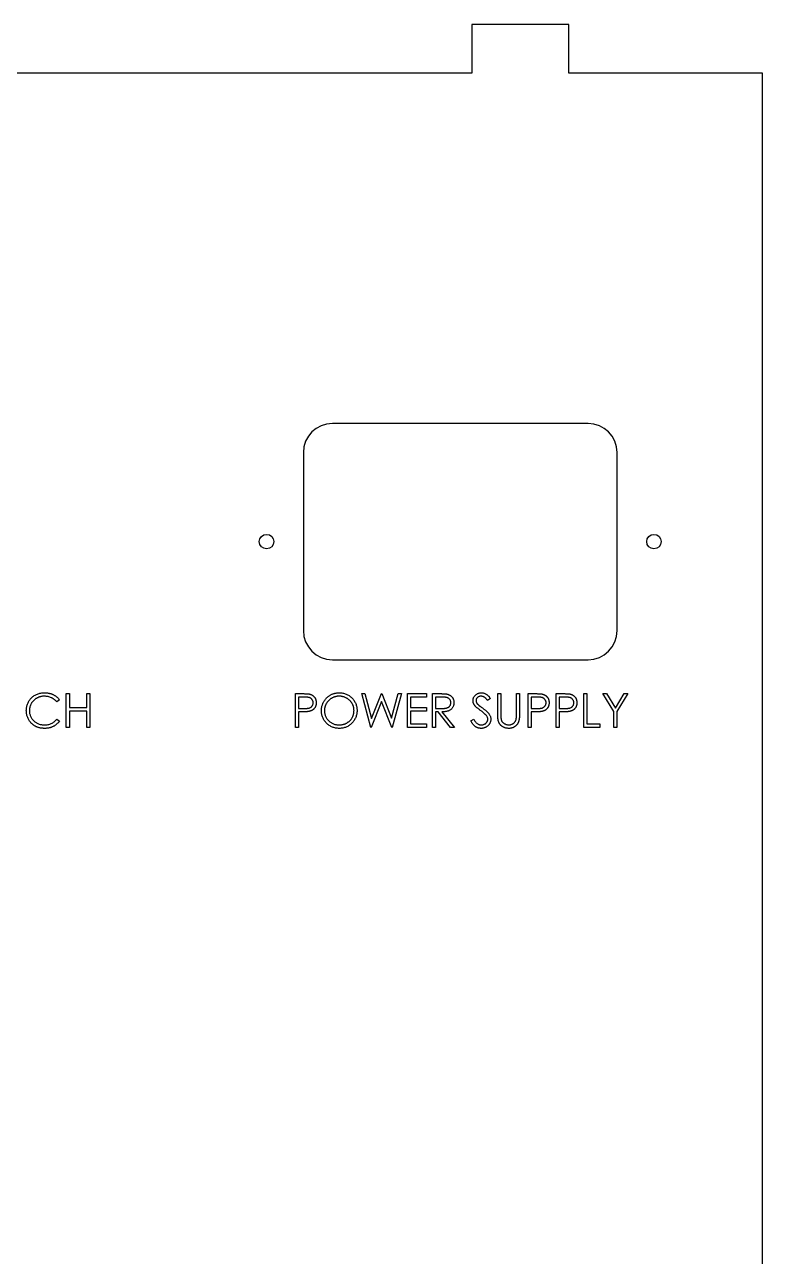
# Model space of a CAD drawing. Header units: millimetres. Extents: x 0 to 1497, y 0 to 497.
# Drawn here: x 758.3 to 834.5, y 367.5 to 494.7 of the extents above; entities that cross this region are included whole.
import ezdxf

# ---------------------------------------------------------------- set-up
doc = ezdxf.new("R2010")
doc.units = ezdxf.units.MM

msp = doc.modelspace()

# ---------------------------------------------------------------- linework, layer by layer
at = {"color": 7, "linetype": 'Continuous', "lineweight": 25}
for p, q in [((804.52, 494.69), (804.52, 489.69)), ((814.52, 494.69), (804.52, 494.69)), ((814.52, 489.69), (814.52, 494.69)), ((804.52, 489.69), (727.02, 489.69)), ((834.52, 489.69), (814.52, 489.69)), ((834.52, 245.24), (834.52, 489.69)), ((816.52, 453.49), (790.12, 453.49)), ((787.12, 450.49), (787.12, 432.09)), ((819.52, 432.09), (819.52, 450.49)), ((790.12, 429.09), (816.52, 429.09)), ((761.92, 424.94), (761.65, 424.73)), ((762.64, 425.59), (762.96, 425.59)), ((762.64, 422.09), (762.64, 425.59)), ((762.96, 425.59), (762.96, 424.15)), ((764.75, 424.15), (764.75, 425.59)), ((764.75, 425.59), (765.07, 425.59)), ((765.07, 425.59), (765.07, 422.09)), ((786.29, 425.59), (786.97, 425.59)), ((786.29, 422.09), (786.29, 425.59)), ((787.24, 425.23), (786.6, 425.23)), ((786.6, 425.23), (786.6, 424.06)), ((793.15, 425.59), (793.48, 425.59)), ((794.08, 422.09), (793.15, 425.59)), ((793.48, 425.59), (794.16, 423.02)), ((794.16, 423.02), (795.18, 425.59)), ((795.18, 425.59), (795.23, 425.59)), ((795.23, 425.59), (796.23, 423.04)), ((796.23, 423.04), (796.92, 425.59)), ((797.24, 425.59), (796.29, 422.09)), ((796.92, 425.59), (797.24, 425.59)), ((797.87, 425.59), (799.84, 425.59)), ((797.87, 422.09), (797.87, 425.59)), ((799.84, 425.23), (798.18, 425.23)), ((798.18, 425.23), (798.18, 424.15)), ((799.84, 425.59), (799.84, 425.23)), ((800.47, 425.59), (801.17, 425.59)), ((800.47, 422.09), (800.47, 425.59)), ((801.44, 425.23), (800.78, 425.23)), ((800.78, 425.23), (800.78, 424.06)), ((806.44, 425.08), (806.15, 424.87)), ((807.2, 425.59), (807.51, 425.59)), ((807.2, 423.47), (807.2, 425.59)), ((807.51, 425.59), (807.51, 423.49)), ((809.13, 423.49), (809.13, 425.59)), ((809.13, 425.59), (809.44, 425.59)), ((809.44, 425.59), (809.44, 423.47)), ((810.34, 425.59), (811.03, 425.59)), ((810.34, 422.09), (810.34, 425.59)), ((811.29, 425.23), (810.65, 425.23)), ((810.65, 425.23), (810.65, 424.06)), ((813.21, 425.59), (813.9, 425.59)), ((813.21, 422.09), (813.21, 425.59)), ((814.17, 425.23), (813.53, 425.23)), ((813.53, 425.23), (813.53, 424.06)), ((816.08, 425.59), (816.4, 425.59)), ((816.08, 422.09), (816.08, 425.59)), ((816.4, 425.59), (816.4, 422.45)), ((818.06, 425.59), (818.42, 425.59)), ((819.18, 423.75), (818.06, 425.59)), ((818.42, 425.59), (819.34, 424.08)), ((819.34, 424.08), (820.26, 425.59)), ((820.62, 425.59), (819.49, 423.75)), ((820.26, 425.59), (820.62, 425.59)), ((762.96, 424.15), (764.75, 424.15)), ((764.75, 423.79), (762.96, 423.79)), ((762.96, 423.79), (762.96, 422.09)), ((764.75, 422.09), (764.75, 423.79)), ((786.6, 424.06), (787.22, 424.05)), ((786.85, 423.7), (786.6, 423.7)), ((786.6, 423.7), (786.6, 422.09)), ((795.2, 424.76), (794.13, 422.09)), ((796.25, 422.09), (795.2, 424.76)), ((798.18, 424.15), (799.84, 424.15)), ((799.84, 423.79), (798.18, 423.79)), ((798.18, 423.79), (798.18, 422.45)), ((799.84, 424.15), (799.84, 423.79)), ((800.78, 424.06), (801.42, 424.06)), ((801.04, 423.7), (800.78, 423.7)), ((800.78, 423.7), (800.78, 422.09)), ((802.32, 422.09), (801.04, 423.7)), ((801.43, 423.7), (802.71, 422.09)), ((810.65, 424.06), (811.27, 424.05)), ((810.9, 423.7), (810.65, 423.7)), ((810.65, 423.7), (810.65, 422.09)), ((813.53, 424.06), (814.14, 424.05)), ((813.78, 423.7), (813.53, 423.7)), ((813.53, 423.7), (813.53, 422.09)), ((819.18, 422.09), (819.18, 423.75)), ((819.49, 423.75), (819.49, 422.09)), ((761.65, 422.94), (761.92, 422.73)), ((798.18, 422.45), (799.84, 422.45)), ((799.84, 422.45), (799.84, 422.09)), ((804.42, 422.76), (804.71, 422.94)), ((816.4, 422.45), (817.74, 422.45)), ((817.74, 422.45), (817.74, 422.09)), ((762.96, 422.09), (762.64, 422.09)), ((765.07, 422.09), (764.75, 422.09)), ((786.6, 422.09), (786.29, 422.09)), ((794.13, 422.09), (794.08, 422.09)), ((796.29, 422.09), (796.25, 422.09)), ((799.84, 422.09), (797.87, 422.09)), ((800.78, 422.09), (800.47, 422.09)), ((802.71, 422.09), (802.32, 422.09)), ((810.65, 422.09), (810.34, 422.09)), ((813.53, 422.09), (813.21, 422.09)), ((817.74, 422.09), (816.08, 422.09)), ((819.49, 422.09), (819.18, 422.09))]:
    msp.add_line(p, q, dxfattribs=at)
for centre in [(783.32, 441.29), (823.32, 441.29)]:
    msp.add_circle(centre, 0.75, dxfattribs=at)
for centre, start, end in [((790.12, 450.49), 90, 180), ((816.52, 450.49), 0, 90), ((790.12, 432.09), 180, 270), ((816.52, 432.09), 270, 0)]:
    msp.add_arc(centre, 3, start, end, dxfattribs=at)
for points, knots in [([(758.51, 423.86), (758.52, 423.92), (758.52, 424.04), (758.55, 424.23), (758.59, 424.4), (758.65, 424.57), (758.72, 424.73), (758.81, 424.88), (758.92, 425.02), (759.05, 425.15), (759.19, 425.28), (759.33, 425.38), (759.49, 425.47), (759.66, 425.55), (759.83, 425.61), (760.01, 425.65), (760.2, 425.67), (760.33, 425.67), (760.4, 425.68)], [0, 0, 0, 0, 0.064558, 0.127014, 0.187955, 0.248014, 0.307748, 0.368235, 0.42947, 0.492743, 0.556258, 0.618217, 0.679655, 0.741246, 0.803415, 0.866815, 0.932328, 1, 1, 1, 1]), ([(760.38, 425.32), (760.34, 425.32), (760.27, 425.32), (760.17, 425.31), (760.07, 425.29), (759.97, 425.27), (759.87, 425.24), (759.77, 425.21), (759.68, 425.17), (759.59, 425.12), (759.5, 425.07), (759.42, 425.01), (759.34, 424.95), (759.27, 424.89), (759.2, 424.82), (759.14, 424.75), (759.08, 424.67), (759.03, 424.59), (758.98, 424.5), (758.94, 424.41), (758.91, 424.32), (758.88, 424.23), (758.86, 424.13), (758.84, 424.04), (758.83, 423.94), (758.83, 423.87), (758.83, 423.83)], [0, 0, 0, 0, 0.043955, 0.087502, 0.130463, 0.172752, 0.215403, 0.25765, 0.300153, 0.343121, 0.385925, 0.427686, 0.468818, 0.509492, 0.549883, 0.58998, 0.630405, 0.670869, 0.711384, 0.751627, 0.791776, 0.832459, 0.873319, 0.914543, 0.956924, 1, 1, 1, 1]), ([(761.65, 424.73), (761.63, 424.76), (761.59, 424.8), (761.53, 424.87), (761.46, 424.93), (761.4, 424.99), (761.32, 425.04), (761.25, 425.09), (761.17, 425.13), (761.07, 425.18), (760.93, 425.24), (760.75, 425.28), (760.57, 425.31), (760.44, 425.32), (760.38, 425.32)], [0, 0, 0, 0, 0.063163, 0.125475, 0.187121, 0.248294, 0.309295, 0.36985, 0.430973, 0.492456, 0.616148, 0.740844, 0.868183, 1, 1, 1, 1]), ([(760.4, 425.68), (760.44, 425.68), (760.52, 425.68), (760.64, 425.67), (760.75, 425.65), (760.86, 425.63), (760.97, 425.6), (761.08, 425.57), (761.18, 425.53), (761.28, 425.48), (761.38, 425.43), (761.47, 425.38), (761.55, 425.32), (761.64, 425.25), (761.72, 425.18), (761.79, 425.11), (761.86, 425.03), (761.9, 424.97), (761.92, 424.94)], [0, 0, 0, 0, 0.068548, 0.135683, 0.201215, 0.265682, 0.329267, 0.392395, 0.45507, 0.517127, 0.57879, 0.63974, 0.700192, 0.759806, 0.819628, 0.879355, 0.939512, 1, 1, 1, 1]), ([(786.97, 425.59), (787.02, 425.59), (787.11, 425.59), (787.24, 425.58), (787.36, 425.58), (787.47, 425.57), (787.56, 425.57), (787.64, 425.56), (787.71, 425.55), (787.75, 425.54), (787.77, 425.53)], [0, 0, 0, 0, 0.176956, 0.339055, 0.486318, 0.618781, 0.735619, 0.838742, 0.926457, 1, 1, 1, 1]), ([(788.13, 424.65), (788.13, 424.67), (788.12, 424.73), (788.11, 424.81), (788.07, 424.89), (788.03, 424.96), (787.98, 425.03), (787.92, 425.09), (787.85, 425.13), (787.78, 425.16), (787.72, 425.18), (787.67, 425.19), (787.62, 425.2), (787.56, 425.21), (787.49, 425.22), (787.41, 425.22), (787.33, 425.23), (787.27, 425.23), (787.24, 425.23)], [0, 0, 0, 0, 0.070044, 0.139238, 0.208197, 0.279173, 0.349987, 0.418354, 0.48761, 0.557411, 0.59533, 0.637964, 0.685913, 0.738185, 0.796103, 0.858517, 0.926658, 1, 1, 1, 1]), ([(787.77, 425.53), (787.8, 425.53), (787.84, 425.51), (787.91, 425.49), (787.98, 425.46), (788.04, 425.42), (788.1, 425.38), (788.15, 425.33), (788.21, 425.28), (788.26, 425.23), (788.3, 425.17), (788.34, 425.11), (788.37, 425.04), (788.4, 424.97), (788.42, 424.89), (788.43, 424.81), (788.44, 424.73), (788.44, 424.68), (788.44, 424.65)], [0, 0, 0, 0, 0.062481, 0.12349, 0.183411, 0.243153, 0.302127, 0.36171, 0.421842, 0.482932, 0.544552, 0.605681, 0.66768, 0.729984, 0.794551, 0.860346, 0.928907, 1, 1, 1, 1]), ([(788.98, 423.82), (788.98, 423.86), (788.98, 423.95), (789, 424.07), (789.01, 424.19), (789.04, 424.31), (789.08, 424.42), (789.12, 424.54), (789.17, 424.65), (789.22, 424.76), (789.29, 424.86), (789.36, 424.96), (789.43, 425.06), (789.51, 425.14), (789.6, 425.22), (789.69, 425.3), (789.79, 425.37), (789.89, 425.43), (789.99, 425.49), (790.1, 425.54), (790.21, 425.58), (790.33, 425.62), (790.44, 425.64), (790.56, 425.66), (790.68, 425.67), (790.76, 425.68), (790.8, 425.68)], [0, 0, 0, 0, 0.043209, 0.085873, 0.12812, 0.170152, 0.211918, 0.253753, 0.296006, 0.338443, 0.381015, 0.42282, 0.464089, 0.505126, 0.545975, 0.586985, 0.628339, 0.670084, 0.711992, 0.753039, 0.794049, 0.834886, 0.875498, 0.916547, 0.958004, 1, 1, 1, 1]), ([(790.81, 425.32), (790.78, 425.32), (790.71, 425.32), (790.62, 425.31), (790.52, 425.29), (790.42, 425.27), (790.33, 425.24), (790.24, 425.21), (790.14, 425.16), (790.05, 425.12), (789.97, 425.07), (789.89, 425.01), (789.81, 424.95), (789.74, 424.88), (789.67, 424.81), (789.6, 424.74), (789.55, 424.66), (789.5, 424.58), (789.45, 424.49), (789.41, 424.4), (789.37, 424.31), (789.34, 424.22), (789.32, 424.12), (789.31, 424.03), (789.3, 423.93), (789.3, 423.86), (789.29, 423.82)], [0, 0, 0, 0, 0.042023, 0.083645, 0.124984, 0.166247, 0.207702, 0.249631, 0.291742, 0.334743, 0.37746, 0.419556, 0.461044, 0.502096, 0.542891, 0.583801, 0.624864, 0.666225, 0.707399, 0.748557, 0.789655, 0.83074, 0.87207, 0.913993, 0.956498, 1, 1, 1, 1]), ([(790.8, 425.68), (790.86, 425.67), (790.99, 425.67), (791.18, 425.65), (791.36, 425.6), (791.53, 425.55), (791.69, 425.47), (791.84, 425.38), (791.99, 425.27), (792.13, 425.15), (792.25, 425.01), (792.36, 424.87), (792.45, 424.71), (792.53, 424.55), (792.59, 424.39), (792.63, 424.21), (792.66, 424.03), (792.66, 423.9), (792.66, 423.84)], [0, 0, 0, 0, 0.06657, 0.130749, 0.1934128, 0.2549894, 0.3161136, 0.3772618, 0.4394008, 0.5029706, 0.566525, 0.6282311, 0.6890906, 0.7493447, 0.8101696, 0.8716098, 0.9348692, 1, 1, 1, 1]), ([(792.35, 423.84), (792.35, 423.87), (792.34, 423.94), (792.33, 424.04), (792.32, 424.14), (792.3, 424.23), (792.27, 424.32), (792.23, 424.41), (792.19, 424.5), (792.15, 424.58), (792.09, 424.67), (792.04, 424.74), (791.97, 424.82), (791.91, 424.89), (791.83, 424.95), (791.75, 425.01), (791.67, 425.07), (791.58, 425.12), (791.49, 425.16), (791.4, 425.21), (791.31, 425.24), (791.21, 425.27), (791.11, 425.29), (791.01, 425.31), (790.91, 425.32), (790.85, 425.32), (790.81, 425.32)], [0, 0, 0, 0, 0.042915, 0.08513, 0.126473, 0.167453, 0.207976, 0.248249, 0.28875, 0.32967, 0.370537, 0.411129, 0.451819, 0.492406, 0.533486, 0.575263, 0.617441, 0.660672, 0.70394, 0.746868, 0.789079, 0.831104, 0.873238, 0.915166, 0.957381, 1, 1, 1, 1]), ([(801.17, 425.59), (801.22, 425.59), (801.3, 425.59), (801.43, 425.58), (801.55, 425.58), (801.66, 425.58), (801.75, 425.57), (801.83, 425.56), (801.9, 425.55), (801.94, 425.54), (801.96, 425.54)], [0, 0, 0, 0, 0.176258, 0.338434, 0.484822, 0.617158, 0.734698, 0.837385, 0.926372, 1, 1, 1, 1]), ([(802.35, 424.65), (802.35, 424.68), (802.35, 424.74), (802.33, 424.82), (802.3, 424.89), (802.25, 424.97), (802.2, 425.03), (802.13, 425.09), (802.06, 425.13), (802, 425.16), (801.94, 425.18), (801.89, 425.19), (801.83, 425.2), (801.76, 425.21), (801.69, 425.22), (801.61, 425.22), (801.53, 425.23), (801.47, 425.23), (801.44, 425.23)], [0, 0, 0, 0, 0.068814, 0.136365, 0.204019, 0.273064, 0.342913, 0.410965, 0.479169, 0.549308, 0.587652, 0.630647, 0.678879, 0.731934, 0.791111, 0.855283, 0.925086, 1, 1, 1, 1]), ([(801.96, 425.54), (801.99, 425.53), (802.04, 425.52), (802.11, 425.49), (802.18, 425.46), (802.25, 425.43), (802.31, 425.39), (802.37, 425.34), (802.42, 425.29), (802.47, 425.23), (802.52, 425.17), (802.56, 425.11), (802.59, 425.04), (802.62, 424.97), (802.64, 424.89), (802.66, 424.82), (802.67, 424.73), (802.67, 424.68), (802.67, 424.65)], [0, 0, 0, 0, 0.064217, 0.127064, 0.188745, 0.249132, 0.309453, 0.369827, 0.43065, 0.492352, 0.554072, 0.61569, 0.676798, 0.738439, 0.801317, 0.865185, 0.931641, 1, 1, 1, 1]), ([(804.64, 424.86), (804.64, 424.9), (804.64, 424.97), (804.67, 425.08), (804.7, 425.18), (804.75, 425.28), (804.81, 425.36), (804.88, 425.44), (804.97, 425.51), (805.06, 425.57), (805.17, 425.62), (805.27, 425.65), (805.39, 425.67), (805.46, 425.68), (805.5, 425.68)], [0, 0, 0, 0, 0.083785, 0.16578, 0.24628, 0.327461, 0.408797, 0.489715, 0.571376, 0.655523, 0.741019, 0.826547, 0.911989, 1, 1, 1, 1]), ([(805.47, 425.32), (805.43, 425.32), (805.36, 425.31), (805.26, 425.29), (805.17, 425.25), (805.1, 425.19), (805.03, 425.13), (804.99, 425.05), (804.96, 424.96), (804.96, 424.9), (804.96, 424.87)], [0, 0, 0, 0, 0.143073, 0.275903, 0.402371, 0.528414, 0.650356, 0.765895, 0.880774, 1, 1, 1, 1]), ([(806.15, 424.87), (806.13, 424.89), (806.1, 424.93), (806.05, 424.99), (806, 425.05), (805.96, 425.09), (805.91, 425.14), (805.87, 425.17), (805.83, 425.2), (805.78, 425.24), (805.72, 425.27), (805.64, 425.3), (805.55, 425.31), (805.5, 425.32), (805.47, 425.32)], [0, 0, 0, 0, 0.098469, 0.189629, 0.274184, 0.352183, 0.423199, 0.488551, 0.548473, 0.60144, 0.701198, 0.799592, 0.898545, 1, 1, 1, 1]), ([(805.5, 425.68), (805.54, 425.68), (805.63, 425.67), (805.75, 425.65), (805.86, 425.61), (805.96, 425.56), (806.03, 425.51), (806.09, 425.47), (806.14, 425.42), (806.2, 425.37), (806.26, 425.31), (806.32, 425.24), (806.38, 425.16), (806.42, 425.11), (806.44, 425.08)], [0, 0, 0, 0, 0.107233, 0.213252, 0.31883, 0.426794, 0.483646, 0.543604, 0.608308, 0.677127, 0.750686, 0.828713, 0.91219, 1, 1, 1, 1]), ([(811.03, 425.59), (811.07, 425.59), (811.16, 425.59), (811.29, 425.58), (811.41, 425.58), (811.52, 425.57), (811.61, 425.57), (811.69, 425.56), (811.76, 425.55), (811.8, 425.54), (811.82, 425.53)], [0, 0, 0, 0, 0.176956, 0.339055, 0.486318, 0.618781, 0.735619, 0.838742, 0.926457, 1, 1, 1, 1]), ([(812.18, 424.65), (812.18, 424.67), (812.18, 424.73), (812.16, 424.81), (812.13, 424.89), (812.08, 424.96), (812.03, 425.03), (811.97, 425.09), (811.9, 425.13), (811.83, 425.16), (811.78, 425.18), (811.73, 425.19), (811.67, 425.2), (811.61, 425.21), (811.54, 425.22), (811.46, 425.22), (811.38, 425.23), (811.32, 425.23), (811.29, 425.23)], [0, 0, 0, 0, 0.070044, 0.139238, 0.208197, 0.279173, 0.349987, 0.418354, 0.48761, 0.557411, 0.59533, 0.637964, 0.685913, 0.738185, 0.796103, 0.858517, 0.926658, 1, 1, 1, 1]), ([(811.82, 425.53), (811.85, 425.53), (811.9, 425.51), (811.96, 425.49), (812.03, 425.46), (812.09, 425.42), (812.15, 425.38), (812.21, 425.33), (812.26, 425.28), (812.31, 425.23), (812.35, 425.17), (812.39, 425.11), (812.42, 425.04), (812.45, 424.97), (812.47, 424.89), (812.48, 424.81), (812.49, 424.73), (812.49, 424.68), (812.49, 424.65)], [0, 0, 0, 0, 0.062481, 0.12349, 0.183411, 0.243153, 0.302127, 0.36171, 0.421842, 0.482932, 0.544552, 0.605681, 0.66768, 0.729984, 0.794551, 0.860346, 0.928907, 1, 1, 1, 1]), ([(813.9, 425.59), (813.95, 425.59), (814.04, 425.59), (814.17, 425.58), (814.28, 425.58), (814.39, 425.57), (814.48, 425.57), (814.56, 425.56), (814.63, 425.55), (814.68, 425.54), (814.69, 425.53)], [0, 0, 0, 0, 0.176956, 0.339055, 0.486318, 0.618781, 0.735619, 0.838742, 0.926457, 1, 1, 1, 1]), ([(815.05, 424.65), (815.05, 424.67), (815.05, 424.73), (815.03, 424.81), (815, 424.89), (814.95, 424.96), (814.9, 425.03), (814.84, 425.09), (814.77, 425.13), (814.71, 425.16), (814.65, 425.18), (814.6, 425.19), (814.54, 425.2), (814.48, 425.21), (814.41, 425.22), (814.33, 425.22), (814.25, 425.23), (814.2, 425.23), (814.17, 425.23)], [0, 0, 0, 0, 0.070044, 0.139238, 0.208197, 0.279173, 0.349987, 0.418354, 0.48761, 0.557411, 0.59533, 0.637964, 0.685913, 0.738185, 0.796103, 0.858517, 0.926658, 1, 1, 1, 1]), ([(814.69, 425.53), (814.72, 425.53), (814.77, 425.51), (814.84, 425.49), (814.9, 425.46), (814.96, 425.42), (815.02, 425.38), (815.08, 425.33), (815.13, 425.28), (815.18, 425.23), (815.22, 425.17), (815.26, 425.11), (815.29, 425.04), (815.32, 424.97), (815.34, 424.89), (815.35, 424.81), (815.36, 424.73), (815.36, 424.68), (815.37, 424.65)], [0, 0, 0, 0, 0.062481, 0.12349, 0.183411, 0.243153, 0.302127, 0.36171, 0.421842, 0.482932, 0.544552, 0.605681, 0.66768, 0.729984, 0.794551, 0.860346, 0.928907, 1, 1, 1, 1]), ([(758.96, 422.61), (758.92, 422.65), (758.85, 422.74), (758.76, 422.88), (758.69, 423.03), (758.62, 423.18), (758.57, 423.34), (758.54, 423.51), (758.52, 423.68), (758.52, 423.8), (758.51, 423.86)], [0, 0, 0, 0, 0.124329, 0.247156, 0.36878, 0.490734, 0.613614, 0.738958, 0.867311, 1, 1, 1, 1]), ([(758.83, 423.83), (758.83, 423.78), (758.83, 423.68), (758.85, 423.53), (758.89, 423.39), (758.94, 423.25), (759, 423.12), (759.08, 423), (759.17, 422.88), (759.27, 422.78), (759.39, 422.68), (759.51, 422.59), (759.64, 422.52), (759.78, 422.46), (759.92, 422.41), (760.08, 422.38), (760.24, 422.36), (760.34, 422.36), (760.4, 422.36)], [0, 0, 0, 0, 0.064323, 0.12629, 0.186726, 0.246146, 0.305576, 0.365429, 0.426326, 0.48884, 0.551725, 0.613919, 0.675484, 0.737334, 0.800229, 0.864502, 0.931041, 1, 1, 1, 1]), ([(787.74, 423.76), (787.72, 423.75), (787.67, 423.74), (787.59, 423.73), (787.5, 423.72), (787.4, 423.72), (787.28, 423.71), (787.15, 423.71), (787.01, 423.7), (786.91, 423.7), (786.85, 423.7)], [0, 0, 0, 0, 0.075173, 0.164746, 0.268017, 0.385912, 0.517789, 0.663691, 0.824413, 1, 1, 1, 1]), ([(787.22, 424.05), (787.25, 424.05), (787.3, 424.05), (787.39, 424.06), (787.46, 424.06), (787.53, 424.07), (787.6, 424.08), (787.66, 424.09), (787.71, 424.1), (787.77, 424.12), (787.84, 424.15), (787.91, 424.2), (787.98, 424.26), (788.03, 424.32), (788.07, 424.4), (788.11, 424.48), (788.12, 424.56), (788.13, 424.62), (788.13, 424.65)], [0, 0, 0, 0, 0.072538, 0.140034, 0.202496, 0.260575, 0.313228, 0.361583, 0.404878, 0.444127, 0.5164, 0.586507, 0.655085, 0.724384, 0.793974, 0.861638, 0.930111, 1, 1, 1, 1]), ([(788.44, 424.65), (788.44, 424.62), (788.44, 424.56), (788.43, 424.48), (788.42, 424.4), (788.4, 424.33), (788.37, 424.26), (788.34, 424.19), (788.3, 424.13), (788.26, 424.07), (788.21, 424.01), (788.16, 423.96), (788.1, 423.92), (788.04, 423.87), (787.97, 423.84), (787.9, 423.81), (787.82, 423.78), (787.77, 423.77), (787.74, 423.76)], [0, 0, 0, 0, 0.0701189, 0.1371924, 0.2020162, 0.2646314, 0.3261165, 0.3860103, 0.4458118, 0.5052977, 0.5646333, 0.6242826, 0.683902, 0.7439528, 0.8053877, 0.868388, 0.933084, 1, 1, 1, 1]), ([(790.83, 422), (790.76, 422), (790.64, 422), (790.45, 422.03), (790.28, 422.07), (790.11, 422.13), (789.95, 422.2), (789.79, 422.3), (789.65, 422.4), (789.51, 422.53), (789.39, 422.66), (789.28, 422.81), (789.19, 422.96), (789.11, 423.12), (789.05, 423.28), (789.01, 423.46), (788.99, 423.64), (788.98, 423.76), (788.98, 423.82)], [0, 0, 0, 0, 0.0658189, 0.1297465, 0.192072, 0.2534594, 0.3145696, 0.3762799, 0.4390257, 0.503267, 0.5674928, 0.6297048, 0.6909996, 0.7514517, 0.8120044, 0.8731497, 0.9356355, 1, 1, 1, 1]), ([(789.29, 423.82), (789.3, 423.77), (789.3, 423.67), (789.32, 423.53), (789.35, 423.39), (789.4, 423.25), (789.47, 423.12), (789.54, 423), (789.63, 422.89), (789.74, 422.78), (789.85, 422.68), (789.97, 422.59), (790.1, 422.52), (790.23, 422.46), (790.37, 422.41), (790.51, 422.38), (790.66, 422.36), (790.76, 422.36), (790.81, 422.36)], [0, 0, 0, 0, 0.064504, 0.126899, 0.187747, 0.24815, 0.308586, 0.369583, 0.431827, 0.49618, 0.560668, 0.623504, 0.68526, 0.746537, 0.808327, 0.870486, 0.934317, 1, 1, 1, 1]), ([(790.81, 422.36), (790.85, 422.36), (790.92, 422.36), (791.02, 422.37), (791.12, 422.38), (791.22, 422.4), (791.31, 422.43), (791.41, 422.46), (791.5, 422.5), (791.59, 422.55), (791.68, 422.6), (791.76, 422.66), (791.84, 422.72), (791.91, 422.78), (791.98, 422.85), (792.04, 422.92), (792.09, 423), (792.15, 423.08), (792.19, 423.17), (792.23, 423.26), (792.27, 423.35), (792.3, 423.44), (792.32, 423.54), (792.33, 423.64), (792.34, 423.74), (792.35, 423.8), (792.35, 423.84)], [0, 0, 0, 0, 0.043633, 0.086538, 0.129177, 0.171436, 0.213416, 0.255266, 0.297369, 0.339941, 0.382347, 0.423953, 0.464871, 0.505572, 0.546003, 0.586568, 0.627065, 0.668271, 0.709549, 0.750428, 0.791096, 0.832027, 0.873136, 0.914611, 0.956956, 1, 1, 1, 1]), ([(792.66, 423.84), (792.66, 423.78), (792.66, 423.65), (792.63, 423.47), (792.59, 423.29), (792.53, 423.13), (792.45, 422.97), (792.36, 422.81), (792.25, 422.67), (792.13, 422.53), (791.99, 422.41), (791.85, 422.3), (791.7, 422.2), (791.54, 422.13), (791.37, 422.07), (791.19, 422.03), (791.01, 422), (790.89, 422), (790.83, 422)], [0, 0, 0, 0, 0.065227, 0.128569, 0.19032, 0.251378, 0.312388, 0.373789, 0.436431, 0.500567, 0.564687, 0.627136, 0.688455, 0.749246, 0.810155, 0.871671, 0.934773, 1, 1, 1, 1]), ([(801.42, 424.06), (801.45, 424.06), (801.51, 424.06), (801.59, 424.06), (801.67, 424.06), (801.74, 424.07), (801.81, 424.08), (801.87, 424.09), (801.92, 424.1), (801.99, 424.13), (802.06, 424.16), (802.13, 424.2), (802.2, 424.26), (802.25, 424.33), (802.3, 424.4), (802.33, 424.48), (802.35, 424.57), (802.35, 424.62), (802.35, 424.65)], [0, 0, 0, 0, 0.0716681, 0.1389133, 0.2011846, 0.2591244, 0.312255, 0.3606815, 0.4050861, 0.4451017, 0.5187778, 0.5894616, 0.6584622, 0.7272832, 0.7963225, 0.8631749, 0.9309494, 1, 1, 1, 1]), ([(802.67, 424.65), (802.67, 424.6), (802.66, 424.51), (802.64, 424.38), (802.59, 424.26), (802.53, 424.14), (802.45, 424.04), (802.36, 423.95), (802.25, 423.87), (802.15, 423.82), (802.07, 423.79), (801.99, 423.77), (801.91, 423.75), (801.83, 423.73), (801.74, 423.72), (801.64, 423.71), (801.53, 423.7), (801.46, 423.7), (801.43, 423.7)], [0, 0, 0, 0, 0.0787802, 0.1537206, 0.2267135, 0.2991912, 0.37119, 0.4430064, 0.5166892, 0.5932172, 0.6338729, 0.6769891, 0.7228995, 0.7719586, 0.8242113, 0.8793787, 0.9379481, 1, 1, 1, 1]), ([(804.84, 424.33), (804.82, 424.35), (804.79, 424.39), (804.75, 424.45), (804.72, 424.52), (804.69, 424.58), (804.67, 424.65), (804.65, 424.72), (804.64, 424.79), (804.64, 424.84), (804.64, 424.86)], [0, 0, 0, 0, 0.133507, 0.262559, 0.388264, 0.512667, 0.633722, 0.755394, 0.877553, 1, 1, 1, 1]), ([(805.41, 423.85), (805.37, 423.88), (805.3, 423.93), (805.2, 424), (805.12, 424.07), (805.04, 424.13), (804.97, 424.19), (804.92, 424.24), (804.87, 424.28), (804.85, 424.31), (804.84, 424.33)], [0, 0, 0, 0, 0.181535, 0.347082, 0.495568, 0.628357, 0.74552, 0.845831, 0.930782, 1, 1, 1, 1]), ([(804.96, 424.87), (804.96, 424.86), (804.96, 424.82), (804.97, 424.76), (804.98, 424.71), (805, 424.65), (805.03, 424.6), (805.07, 424.54), (805.13, 424.48), (805.17, 424.44), (805.19, 424.42)], [0, 0, 0, 0, 0.107285, 0.214746, 0.322939, 0.434116, 0.553412, 0.686073, 0.834256, 1, 1, 1, 1]), ([(805.19, 424.42), (805.19, 424.42), (805.21, 424.4), (805.24, 424.37), (805.29, 424.34), (805.34, 424.3), (805.41, 424.25), (805.48, 424.2), (805.56, 424.14), (805.62, 424.1), (805.66, 424.07)], [0, 0, 0, 0, 0.052594, 0.124952, 0.218094, 0.333502, 0.468789, 0.624938, 0.801683, 1, 1, 1, 1]), ([(806.04, 423.29), (806.03, 423.31), (805.99, 423.35), (805.94, 423.42), (805.87, 423.48), (805.8, 423.55), (805.71, 423.62), (805.62, 423.7), (805.52, 423.77), (805.45, 423.82), (805.41, 423.85)], [0, 0, 0, 0, 0.090279, 0.18953, 0.299198, 0.418926, 0.548376, 0.688136, 0.839084, 1, 1, 1, 1]), ([(805.66, 424.07), (805.69, 424.05), (805.77, 423.99), (805.87, 423.91), (805.97, 423.83), (806.05, 423.76), (806.13, 423.68), (806.2, 423.61), (806.26, 423.54), (806.32, 423.45), (806.38, 423.35), (806.44, 423.21), (806.47, 423.08), (806.48, 422.99), (806.48, 422.94)], [0, 0, 0, 0, 0.096972, 0.187773, 0.272396, 0.351321, 0.424335, 0.491909, 0.554233, 0.611268, 0.716348, 0.81454, 0.908495, 1, 1, 1, 1]), ([(811.8, 423.76), (811.77, 423.75), (811.73, 423.74), (811.65, 423.73), (811.55, 423.72), (811.45, 423.72), (811.33, 423.71), (811.2, 423.71), (811.06, 423.7), (810.96, 423.7), (810.9, 423.7)], [0, 0, 0, 0, 0.075173, 0.164746, 0.268017, 0.385912, 0.517789, 0.663691, 0.824413, 1, 1, 1, 1]), ([(811.27, 424.05), (811.3, 424.05), (811.35, 424.05), (811.44, 424.06), (811.52, 424.06), (811.59, 424.07), (811.65, 424.08), (811.71, 424.09), (811.76, 424.1), (811.82, 424.12), (811.89, 424.15), (811.97, 424.2), (812.03, 424.26), (812.08, 424.32), (812.13, 424.4), (812.16, 424.48), (812.18, 424.56), (812.18, 424.62), (812.18, 424.65)], [0, 0, 0, 0, 0.072538, 0.140034, 0.202496, 0.260575, 0.313228, 0.361583, 0.404878, 0.444127, 0.5164, 0.586507, 0.655085, 0.724384, 0.793974, 0.861638, 0.930111, 1, 1, 1, 1]), ([(812.49, 424.65), (812.49, 424.62), (812.49, 424.56), (812.48, 424.48), (812.47, 424.4), (812.45, 424.33), (812.42, 424.26), (812.39, 424.19), (812.35, 424.13), (812.31, 424.07), (812.26, 424.01), (812.21, 423.96), (812.15, 423.92), (812.09, 423.87), (812.02, 423.84), (811.95, 423.81), (811.87, 423.78), (811.82, 423.77), (811.8, 423.76)], [0, 0, 0, 0, 0.0701189, 0.1371924, 0.2020162, 0.2646314, 0.3261165, 0.3860103, 0.4458118, 0.5052977, 0.5646333, 0.6242826, 0.683902, 0.7439528, 0.8053877, 0.868388, 0.933084, 1, 1, 1, 1]), ([(814.67, 423.76), (814.65, 423.75), (814.6, 423.74), (814.52, 423.73), (814.43, 423.72), (814.32, 423.72), (814.2, 423.71), (814.07, 423.71), (813.93, 423.7), (813.83, 423.7), (813.78, 423.7)], [0, 0, 0, 0, 0.075173, 0.164746, 0.268017, 0.385912, 0.517789, 0.663691, 0.824413, 1, 1, 1, 1]), ([(814.14, 424.05), (814.17, 424.05), (814.23, 424.05), (814.31, 424.06), (814.39, 424.06), (814.46, 424.07), (814.52, 424.08), (814.58, 424.09), (814.63, 424.1), (814.69, 424.12), (814.76, 424.15), (814.84, 424.2), (814.9, 424.26), (814.95, 424.32), (815, 424.4), (815.03, 424.48), (815.05, 424.56), (815.05, 424.62), (815.05, 424.65)], [0, 0, 0, 0, 0.072538, 0.140034, 0.202496, 0.260575, 0.313228, 0.361583, 0.404878, 0.444127, 0.5164, 0.586507, 0.655085, 0.724384, 0.793974, 0.861638, 0.930111, 1, 1, 1, 1]), ([(815.37, 424.65), (815.36, 424.62), (815.36, 424.56), (815.35, 424.48), (815.34, 424.4), (815.32, 424.33), (815.29, 424.26), (815.26, 424.19), (815.22, 424.13), (815.18, 424.07), (815.13, 424.01), (815.08, 423.96), (815.02, 423.92), (814.96, 423.87), (814.89, 423.84), (814.82, 423.81), (814.75, 423.78), (814.69, 423.77), (814.67, 423.76)], [0, 0, 0, 0, 0.0701189, 0.1371924, 0.2020162, 0.2646314, 0.3261165, 0.3860103, 0.4458118, 0.5052977, 0.5646333, 0.6242826, 0.683902, 0.7439528, 0.8053877, 0.868388, 0.933084, 1, 1, 1, 1]), ([(760.4, 422), (760.36, 422), (760.29, 422), (760.18, 422.01), (760.07, 422.02), (759.97, 422.03), (759.87, 422.06), (759.77, 422.08), (759.68, 422.11), (759.58, 422.15), (759.49, 422.19), (759.41, 422.24), (759.33, 422.29), (759.25, 422.34), (759.17, 422.4), (759.1, 422.47), (759.02, 422.53), (758.98, 422.58), (758.96, 422.61)], [0, 0, 0, 0, 0.069663, 0.13775, 0.203917, 0.26878, 0.332414, 0.394754, 0.45618, 0.516996, 0.577396, 0.637198, 0.696999, 0.756756, 0.816554, 0.876948, 0.938132, 1, 1, 1, 1]), ([(760.4, 422.36), (760.46, 422.36), (760.58, 422.36), (760.76, 422.39), (760.93, 422.43), (761.09, 422.5), (761.24, 422.58), (761.39, 422.68), (761.52, 422.8), (761.61, 422.89), (761.65, 422.94)], [0, 0, 0, 0, 0.128515, 0.252949, 0.374755, 0.49594, 0.617181, 0.740909, 0.867811, 1, 1, 1, 1]), ([(761.92, 422.73), (761.9, 422.7), (761.86, 422.65), (761.79, 422.57), (761.71, 422.49), (761.63, 422.42), (761.55, 422.35), (761.46, 422.29), (761.37, 422.24), (761.27, 422.19), (761.18, 422.14), (761.07, 422.1), (760.97, 422.07), (760.86, 422.04), (760.75, 422.02), (760.64, 422.01), (760.52, 422), (760.44, 422), (760.4, 422)], [0, 0, 0, 0, 0.0616742, 0.1230531, 0.183475, 0.2437265, 0.3042789, 0.3648629, 0.4259462, 0.4873912, 0.5492204, 0.6111436, 0.6735285, 0.7369615, 0.8007853, 0.8660126, 0.9321007, 1, 1, 1, 1]), ([(805.48, 422), (805.45, 422), (805.4, 422), (805.32, 422.01), (805.25, 422.02), (805.17, 422.04), (805.1, 422.06), (805.03, 422.09), (804.96, 422.13), (804.9, 422.17), (804.83, 422.22), (804.77, 422.28), (804.71, 422.34), (804.65, 422.41), (804.59, 422.49), (804.53, 422.57), (804.47, 422.66), (804.43, 422.73), (804.42, 422.76)], [0, 0, 0, 0, 0.0572083, 0.1136961, 0.1691779, 0.2241592, 0.2787199, 0.3337942, 0.3892415, 0.4458221, 0.5037043, 0.5642939, 0.6279754, 0.6950383, 0.7653727, 0.8396114, 0.9175378, 1, 1, 1, 1]), ([(804.71, 422.94), (804.74, 422.89), (804.79, 422.8), (804.88, 422.69), (804.97, 422.58), (805.07, 422.5), (805.17, 422.44), (805.27, 422.39), (805.37, 422.36), (805.44, 422.36), (805.48, 422.36)], [0, 0, 0, 0, 0.159004, 0.304646, 0.438547, 0.562322, 0.677433, 0.786897, 0.893611, 1, 1, 1, 1]), ([(805.48, 422.36), (805.51, 422.36), (805.57, 422.36), (805.66, 422.37), (805.75, 422.4), (805.83, 422.44), (805.91, 422.48), (805.98, 422.53), (806.03, 422.59), (806.08, 422.66), (806.12, 422.73), (806.15, 422.8), (806.16, 422.87), (806.17, 422.92), (806.17, 422.95)], [0, 0, 0, 0, 0.091264, 0.18093, 0.270088, 0.360156, 0.448343, 0.532666, 0.613834, 0.693982, 0.772716, 0.849335, 0.923967, 1, 1, 1, 1]), ([(806.48, 422.94), (806.48, 422.91), (806.48, 422.85), (806.46, 422.76), (806.44, 422.67), (806.41, 422.59), (806.37, 422.5), (806.32, 422.42), (806.26, 422.35), (806.19, 422.28), (806.12, 422.21), (806.04, 422.15), (805.95, 422.11), (805.87, 422.07), (805.78, 422.04), (805.68, 422.01), (805.58, 422), (805.52, 422), (805.48, 422)], [0, 0, 0, 0, 0.061484, 0.121775, 0.18092, 0.240256, 0.300114, 0.361146, 0.423501, 0.488669, 0.553954, 0.617581, 0.680238, 0.742187, 0.804663, 0.868259, 0.93302, 1, 1, 1, 1]), ([(806.17, 422.95), (806.17, 422.98), (806.16, 423.04), (806.14, 423.12), (806.1, 423.21), (806.06, 423.26), (806.04, 423.29)], [0, 0, 0, 0, 0.234723, 0.477158, 0.728556, 1, 1, 1, 1]), ([(807.26, 422.74), (807.26, 422.75), (807.24, 422.79), (807.23, 422.86), (807.22, 422.94), (807.21, 423.03), (807.21, 423.12), (807.2, 423.23), (807.2, 423.35), (807.2, 423.43), (807.2, 423.47)], [0, 0, 0, 0, 0.07813, 0.169465, 0.274335, 0.39211, 0.523687, 0.668365, 0.827132, 1, 1, 1, 1]), ([(808.35, 422), (808.32, 422), (808.26, 422), (808.16, 422.01), (808.06, 422.02), (807.97, 422.05), (807.89, 422.08), (807.81, 422.11), (807.73, 422.15), (807.65, 422.2), (807.58, 422.25), (807.52, 422.31), (807.46, 422.37), (807.41, 422.43), (807.36, 422.5), (807.32, 422.58), (807.29, 422.65), (807.27, 422.71), (807.26, 422.74)], [0, 0, 0, 0, 0.071175, 0.139644, 0.206317, 0.271373, 0.335418, 0.398076, 0.460608, 0.52297, 0.584716, 0.644895, 0.704291, 0.762998, 0.821087, 0.880104, 0.939388, 1, 1, 1, 1]), ([(807.51, 423.49), (807.51, 423.46), (807.51, 423.4), (807.51, 423.32), (807.51, 423.25), (807.52, 423.19), (807.52, 423.14), (807.52, 423.09), (807.52, 423.05), (807.53, 423.03), (807.53, 423.02)], [0, 0, 0, 0, 0.1910786, 0.3626046, 0.5160988, 0.650038, 0.7659767, 0.862374, 0.9408421, 1, 1, 1, 1]), ([(807.53, 423.02), (807.53, 422.99), (807.54, 422.93), (807.57, 422.84), (807.6, 422.75), (807.65, 422.68), (807.7, 422.61), (807.77, 422.55), (807.85, 422.5), (807.94, 422.45), (808.04, 422.41), (808.14, 422.38), (808.24, 422.36), (808.3, 422.36), (808.34, 422.36)], [0, 0, 0, 0, 0.086315, 0.167766, 0.244433, 0.318135, 0.391884, 0.470068, 0.553904, 0.644339, 0.736875, 0.826168, 0.913679, 1, 1, 1, 1]), ([(808.34, 422.36), (808.37, 422.36), (808.42, 422.36), (808.51, 422.37), (808.59, 422.4), (808.67, 422.43), (808.75, 422.47), (808.82, 422.51), (808.88, 422.57), (808.94, 422.63), (808.99, 422.7), (809.03, 422.78), (809.07, 422.86), (809.08, 422.92), (809.09, 422.95)], [0, 0, 0, 0, 0.082891, 0.165303, 0.247762, 0.331528, 0.41528, 0.496366, 0.577151, 0.657783, 0.739322, 0.823793, 0.909476, 1, 1, 1, 1]), ([(809.44, 423.47), (809.44, 423.43), (809.44, 423.36), (809.44, 423.25), (809.43, 423.15), (809.42, 423.05), (809.41, 422.96), (809.39, 422.87), (809.38, 422.79), (809.35, 422.71), (809.33, 422.64), (809.3, 422.57), (809.26, 422.51), (809.22, 422.44), (809.17, 422.38), (809.12, 422.32), (809.06, 422.26), (809, 422.21), (808.93, 422.16), (808.86, 422.12), (808.78, 422.08), (808.7, 422.05), (808.62, 422.03), (808.54, 422.01), (808.45, 422), (808.39, 422), (808.35, 422)], [0, 0, 0, 0, 0.054858, 0.107059, 0.156978, 0.203992, 0.248492, 0.290483, 0.330489, 0.367886, 0.403858, 0.440009, 0.476295, 0.512792, 0.550485, 0.588381, 0.627645, 0.667979, 0.708433, 0.748602, 0.789088, 0.829461, 0.870371, 0.912214, 0.955547, 1, 1, 1, 1]), ([(809.09, 422.95), (809.1, 422.96), (809.1, 422.99), (809.11, 423.03), (809.11, 423.09), (809.12, 423.15), (809.12, 423.22), (809.13, 423.3), (809.13, 423.39), (809.13, 423.46), (809.13, 423.49)], [0, 0, 0, 0, 0.069835, 0.155621, 0.257802, 0.373811, 0.506402, 0.655564, 0.820079, 1, 1, 1, 1])]:
    msp.add_open_spline(points, degree=3, knots=knots, dxfattribs=at)

doc.saveas('drawing.dxf')
